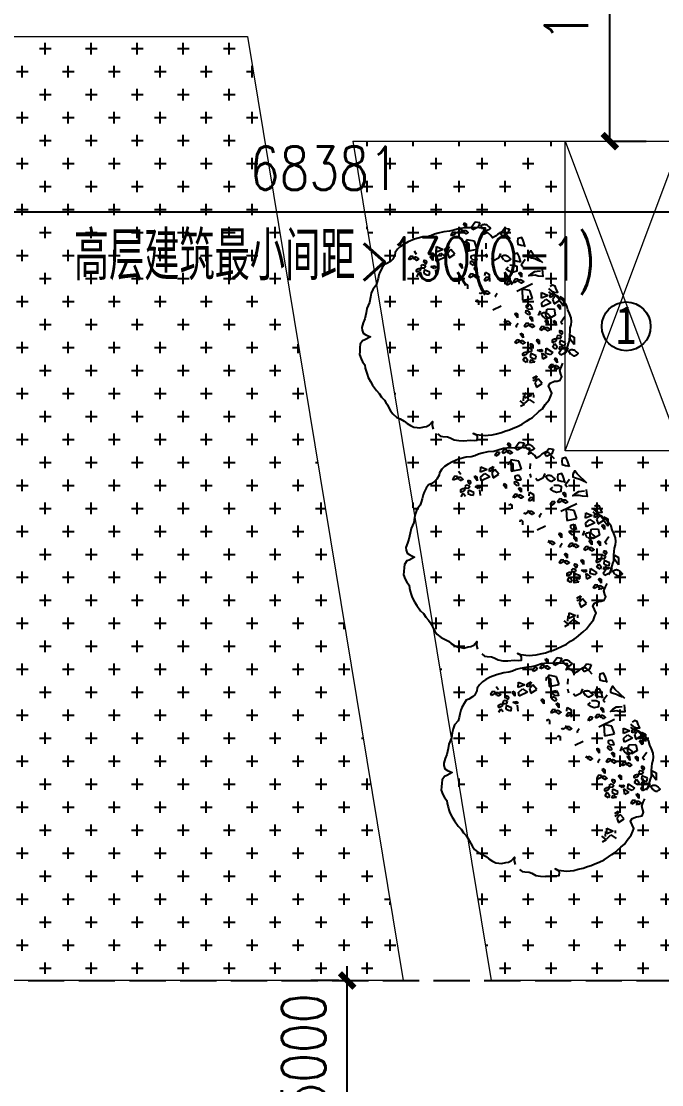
# Model space of a CAD drawing. Header units: metres. Extents: x 71066629 to 71645179, y 84793221 to 85208804.
# Drawn here: x 71270182 to 71292291, y 85100261 to 85136983 of the extents above; entities that cross this region are included whole.
import ezdxf

# ---------------------------------------------------------------- set-up
doc = ezdxf.new("R2010")
doc.units = ezdxf.units.M
doc.header["$LTSCALE"] = 1000
doc.linetypes.add('DASH', pattern=[0.35, 0.25, -0.1])
for name, color, linetype in [('A_SITEP_PLANT', 85, 'Continuous'), ('DIM_SYMB', 3, 'Continuous'), ('G-ANNO-DIMS', 3, 'Continuous'), ('G-ANNO-TEXT', 7, 'Continuous'), ('G-FRIE-FLWL', 6, 'Continuous'), ('G-PLTG', 105, 'Continuous'), ('PUB_DIM', 3, 'Continuous')]:
    doc.layers.add(name, color=color, linetype=linetype)
doc.layers.add('G-PARG', color=35, linetype='Continuous', lineweight=13)
doc.layers.add('G-ROAD-园区', color=175, linetype='Continuous', lineweight=13)
doc.styles.add('_TCH_DIM', font='SIMPLEX', dxfattribs={"bigfont": 'GBCBIG'})
doc.styles.add('dim_font', font='SIMPLEX.shx', dxfattribs={"width": 0.8})
doc.styles.add('黑体', font='simhei.ttf', dxfattribs={"width": 0.8})
doc.dimstyles.new('DIMN500', dxfattribs={"dimscale": 5, "dimtxt": 300, "dimasz": 100, "dimexe": 250, "dimexo": 300, "dimgap": 150, "dimtad": 1, "dimdec": 0, "dimzin": 0, "dimdsep": 46, "dimtxsty": 'dim_font', "dimblk": 'ARCHTICK', "dimcen": 0.09, "dimclrt": 7, "dimazin": 2, "dimtfac": 1, "dimtdec": 0, "dimtix": 1, "dimtmove": 2, "dimatfit": 3, "dimldrblk": 'ARCHTICK', "dimtolj": 1, "dimtzin": 0, "dimarcsym": 0})
pattern_1 = [(0, (0, 0), (793.75, 793.75), [396.875, -1190.625]), (90, (198.4, -198.4), (-793.75, 793.75), [396.875, -1190.625])]

# ---------------------------------------------------------------- blocks, each defined once
blk = doc.blocks.new('A$C1F6C256B')
at = {"layer": 'A_SITEP_PLANT'}
for p, q in [((2402, 4975), (2408, 5018)), ((2402, 4975), (2408, 5018)), ((2455, 4904), (2402, 4975)), ((2455, 4904), (2402, 4975)), ((2408, 5018), (2454, 4991)), ((2408, 5018), (2454, 4991)), ((2454, 4991), (2455, 4904)), ((2454, 4991), (2455, 4904)), ((2570, 4907), (2664, 5037)), ((2570, 4907), (2664, 5037)), ((2611, 4853), (2570, 4907)), ((2611, 4853), (2570, 4907)), ((2730, 4915), (2611, 4853)), ((2730, 4915), (2611, 4853)), ((2664, 5037), (2774, 5022)), ((2664, 5037), (2774, 5022)), ((2774, 5022), (2730, 4915)), ((2774, 5022), (2730, 4915)), ((2102, 4744), (2151, 4812)), ((2102, 4744), (2151, 4812)), ((2123, 4716), (2102, 4744)), ((2123, 4716), (2102, 4744)), ((2186, 4748), (2123, 4716)), ((2186, 4748), (2123, 4716)), ((2151, 4812), (2209, 4804)), ((2151, 4812), (2209, 4804)), ((2209, 4804), (2186, 4748)), ((2209, 4804), (2186, 4748)), ((2269, 4803), (2318, 4872)), ((2269, 4803), (2318, 4872)), ((2290, 4775), (2269, 4803)), ((2290, 4775), (2269, 4803)), ((2353, 4807), (2290, 4775)), ((2353, 4807), (2290, 4775)), ((2318, 4872), (2376, 4864)), ((2318, 4872), (2376, 4864)), ((2376, 4864), (2353, 4807)), ((2376, 4864), (2353, 4807)), ((3249, 4761), (3343, 4891)), ((3249, 4761), (3343, 4891)), ((3290, 4708), (3249, 4761)), ((3290, 4708), (3249, 4761)), ((3409, 4769), (3290, 4708)), ((3409, 4769), (3290, 4708)), ((3343, 4891), (3453, 4877)), ((3343, 4891), (3453, 4877)), ((3453, 4877), (3409, 4769)), ((3453, 4877), (3409, 4769)), ((1773, 4344), (1776, 4470)), ((1773, 4344), (1776, 4470)), ((1925, 4407), (1773, 4344)), ((1925, 4407), (1773, 4344)), ((1776, 4470), (1925, 4407)), ((1776, 4470), (1925, 4407)), ((1977, 4422), (2068, 4476)), ((1977, 4422), (2068, 4476)), ((1977, 4359), (1977, 4422)), ((1977, 4359), (1977, 4422)), ((2068, 4476), (2025, 4377)), ((2068, 4476), (2025, 4377)), ((2416, 4512), (2428, 4593)), ((2416, 4512), (2428, 4593)), ((2428, 4593), (2515, 4543)), ((2428, 4593), (2515, 4543)), ((2468, 4629), (2480, 4368)), ((2650, 4595), (2468, 4629)), ((2468, 4629), (2480, 4368)), ((2650, 4595), (2468, 4629)), ((2480, 4368), (2711, 4413)), ((2480, 4368), (2711, 4413)), ((2515, 4543), (2518, 4376)), ((2515, 4543), (2518, 4376)), ((2711, 4413), (2650, 4595)), ((2711, 4413), (2650, 4595)), ((2914, 4420), (2918, 4546)), ((2914, 4420), (2918, 4546)), ((1132, 4191), (1181, 4259)), ((1132, 4191), (1181, 4259)), ((1153, 4163), (1132, 4191)), ((1153, 4163), (1132, 4191)), ((1216, 4195), (1153, 4163)), ((1216, 4195), (1153, 4163)), ((1181, 4259), (1239, 4252)), ((1181, 4259), (1239, 4252)), ((1239, 4252), (1216, 4195)), ((1239, 4252), (1216, 4195)), ((1318, 4292), (1265, 4363)), ((1318, 4292), (1265, 4363)), ((1638, 4219), (1644, 4261)), ((1638, 4219), (1644, 4261)), ((1691, 4147), (1638, 4219)), ((1691, 4147), (1638, 4219)), ((1644, 4261), (1690, 4235)), ((1644, 4261), (1690, 4235)), ((1690, 4235), (1691, 4147)), ((1690, 4235), (1691, 4147)), ((1774, 4231), (1870, 4316)), ((1774, 4231), (1870, 4316)), ((1796, 4144), (1774, 4231)), ((1796, 4144), (1774, 4231)), ((1987, 4237), (1796, 4144)), ((1987, 4237), (1796, 4144)), ((1870, 4316), (1987, 4237)), ((1870, 4316), (1987, 4237)), ((2025, 4377), (1977, 4359)), ((2025, 4377), (1977, 4359)), ((2104, 4406), (2028, 4320)), ((2104, 4406), (2028, 4320)), ((2028, 4320), (2064, 4215)), ((2028, 4320), (2064, 4215)), ((2064, 4215), (2196, 4300)), ((2064, 4215), (2196, 4300)), ((2196, 4300), (2104, 4406)), ((2196, 4300), (2104, 4406)), ((2570, 4260), (2649, 4280)), ((2570, 4260), (2649, 4280)), ((2571, 4201), (2570, 4260)), ((2571, 4201), (2570, 4260)), ((2611, 4163), (2571, 4201)), ((2611, 4163), (2571, 4201)), ((2699, 4157), (2611, 4163)), ((2699, 4157), (2611, 4163)), ((2649, 4280), (2684, 4230)), ((2649, 4280), (2684, 4230)), ((2684, 4230), (2699, 4157)), ((2684, 4230), (2699, 4157)), ((2938, 4220), (2915, 4306)), ((2938, 4220), (2915, 4306)), ((3084, 4144), (3043, 4198)), ((3084, 4144), (3043, 4198)), ((3204, 4206), (3084, 4144)), ((3204, 4206), (3084, 4144)), ((3248, 4313), (3204, 4206)), ((3248, 4313), (3204, 4206)), ((3722, 4052), (3816, 4182)), ((3722, 4052), (3816, 4182)), ((1444, 4048), (1412, 4015)), ((1444, 4048), (1412, 4015)), ((1412, 4015), (1438, 3980)), ((1412, 4015), (1438, 3980)), ((1438, 3980), (1509, 3982)), ((1438, 3980), (1509, 3982)), ((1527, 4031), (1444, 4048)), ((1527, 4031), (1444, 4048)), ((1494, 3932), (1482, 3857)), ((1494, 3932), (1482, 3857)), ((1618, 3879), (1494, 3932)), ((1618, 3879), (1494, 3932)), ((1509, 3982), (1527, 4031)), ((1509, 3982), (1527, 4031)), ((1647, 4013), (1736, 4024)), ((1647, 4013), (1736, 4024)), ((1724, 3970), (1647, 4013)), ((1724, 3970), (1647, 4013)), ((1769, 3997), (1724, 3970)), ((1769, 3997), (1724, 3970)), ((1736, 4024), (1769, 3997)), ((1736, 4024), (1769, 3997)), ((1773, 3806), (1756, 3939)), ((1773, 3806), (1756, 3939)), ((2309, 4041), (2315, 4083)), ((2309, 4041), (2315, 4083)), ((2362, 3969), (2309, 4041)), ((2362, 3969), (2309, 4041)), ((2315, 4083), (2361, 4057)), ((2315, 4083), (2361, 4057)), ((2361, 4057), (2362, 3969)), ((2361, 4057), (2362, 3969)), ((2555, 4082), (2563, 4140)), ((2555, 4082), (2563, 4140)), ((2624, 4033), (2555, 4082)), ((2624, 4033), (2555, 4082)), ((2563, 4140), (2619, 4117)), ((2563, 4140), (2619, 4117)), ((2619, 4117), (2651, 4054)), ((2619, 4117), (2651, 4054)), ((2651, 4054), (2624, 4033)), ((2651, 4054), (2624, 4033)), ((2651, 3953), (2658, 3995)), ((2651, 3953), (2658, 3995)), ((2705, 3882), (2651, 3953)), ((2705, 3882), (2651, 3953)), ((2658, 3995), (2704, 3969)), ((2658, 3995), (2704, 3969)), ((2704, 3969), (2705, 3882)), ((2704, 3969), (2705, 3882)), ((3763, 3999), (3722, 4052)), ((3763, 3999), (3722, 4052)), ((1324, 3778), (1370, 3859)), ((1324, 3778), (1370, 3859)), ((1370, 3859), (1423, 3793)), ((1370, 3859), (1423, 3793)), ((1423, 3793), (1423, 3793)), ((1423, 3793), (1423, 3793)), ((1482, 3857), (1550, 3822)), ((1482, 3857), (1550, 3822)), ((1550, 3822), (1607, 3813)), ((1550, 3822), (1607, 3813)), ((1607, 3813), (1618, 3879)), ((1607, 3813), (1618, 3879)), ((2519, 3781), (2568, 3849)), ((2519, 3781), (2568, 3849)), ((2540, 3753), (2519, 3781)), ((2540, 3753), (2519, 3781)), ((2603, 3785), (2540, 3753)), ((2603, 3785), (2540, 3753)), ((2568, 3849), (2626, 3842)), ((2568, 3849), (2626, 3842)), ((2626, 3842), (2603, 3785)), ((2626, 3842), (2603, 3785)), ((2875, 3705), (2924, 3773)), ((2875, 3705), (2924, 3773)), ((2896, 3677), (2875, 3705)), ((2896, 3677), (2875, 3705)), ((2889, 3803), (2901, 3883)), ((2889, 3803), (2901, 3883)), ((2959, 3709), (2896, 3677)), ((2959, 3709), (2896, 3677)), ((2901, 3883), (2989, 3834)), ((2901, 3883), (2989, 3834)), ((2924, 3773), (2982, 3765)), ((2924, 3773), (2982, 3765)), ((2982, 3765), (2959, 3709)), ((2982, 3765), (2959, 3709)), ((2989, 3834), (2991, 3667)), ((2989, 3834), (2991, 3667)), ((3377, 3609), (3426, 3677)), ((3377, 3609), (3426, 3677)), ((3426, 3677), (3484, 3669)), ((3426, 3677), (3484, 3669)), ((3544, 3668), (3593, 3737)), ((3544, 3668), (3593, 3737)), ((3628, 3672), (3565, 3640)), ((3628, 3672), (3565, 3640)), ((3593, 3737), (3651, 3729)), ((3593, 3737), (3651, 3729)), ((3651, 3729), (3628, 3672)), ((3651, 3729), (3628, 3672)), ((3677, 3840), (3683, 3883)), ((3677, 3840), (3683, 3883)), ((3730, 3769), (3677, 3840)), ((3730, 3769), (3677, 3840)), ((3683, 3883), (3729, 3857)), ((3683, 3883), (3729, 3857)), ((3729, 3857), (3730, 3769)), ((3729, 3857), (3730, 3769)), ((2438, 3574), (2444, 3616)), ((2438, 3574), (2444, 3616)), ((2444, 3616), (2490, 3590)), ((2444, 3616), (2490, 3590)), ((2490, 3590), (2491, 3502)), ((2490, 3590), (2491, 3502)), ((2874, 3469), (2851, 3413)), ((2874, 3469), (2851, 3413)), ((3398, 3581), (3377, 3609)), ((3398, 3581), (3377, 3609)), ((3461, 3613), (3398, 3581)), ((3461, 3613), (3398, 3581)), ((3484, 3669), (3461, 3613)), ((3484, 3669), (3461, 3613)), ((3565, 3640), (3544, 3668)), ((3565, 3640), (3544, 3668)), ((3987, 3614), (3623, 3437)), ((3987, 3614), (3623, 3437)), ((3925, 3460), (3744, 3494)), ((3925, 3460), (3744, 3494)), ((3744, 3494), (3755, 3234)), ((3744, 3494), (3755, 3234)), ((3986, 3278), (3925, 3460)), ((3986, 3278), (3925, 3460)), ((2686, 3202), (2693, 3244)), ((2686, 3202), (2693, 3244)), ((2693, 3244), (2738, 3218)), ((2693, 3244), (2738, 3218)), ((2738, 3218), (2739, 3130)), ((2738, 3218), (2739, 3130)), ((2788, 3381), (2767, 3409)), ((2788, 3381), (2767, 3409)), ((2851, 3413), (2788, 3381)), ((2851, 3413), (2788, 3381)), ((3124, 3332), (3173, 3401)), ((3124, 3332), (3173, 3401)), ((3145, 3304), (3124, 3332)), ((3145, 3304), (3124, 3332)), ((3755, 3234), (3986, 3278)), ((3755, 3234), (3986, 3278)), ((4190, 3285), (4193, 3411)), ((4190, 3285), (4193, 3411)), ((4342, 3348), (4190, 3285)), ((4342, 3348), (4190, 3285)), ((4191, 3171), (4287, 3257)), ((4191, 3171), (4287, 3257)), ((4193, 3411), (4342, 3348)), ((4193, 3411), (4342, 3348)), ((4287, 3257), (4404, 3178)), ((4287, 3257), (4404, 3178)), ((4394, 3363), (4484, 3416)), ((4394, 3363), (4484, 3416)), ((4394, 3300), (4394, 3363)), ((4394, 3300), (4394, 3363)), ((4442, 3318), (4394, 3300)), ((4442, 3318), (4394, 3300)), ((4484, 3416), (4442, 3318)), ((4484, 3416), (4442, 3318)), ((4521, 3347), (4444, 3260)), ((4521, 3347), (4444, 3260)), ((4444, 3260), (4481, 3156)), ((4444, 3260), (4481, 3156)), ((4481, 3156), (4613, 3240)), ((4481, 3156), (4613, 3240)), ((4613, 3240), (4521, 3347)), ((4613, 3240), (4521, 3347)), ((4599, 3239), (4611, 3319)), ((4599, 3239), (4611, 3319)), ((4700, 3102), (4599, 3239)), ((4700, 3102), (4599, 3239)), ((4611, 3319), (4698, 3270)), ((4611, 3319), (4698, 3270)), ((4698, 3270), (4700, 3102)), ((4698, 3270), (4700, 3102)), ((3263, 3102), (3072, 3009)), ((3263, 3102), (3072, 3009)), ((3584, 2906), (3590, 2948)), ((3584, 2906), (3590, 2948)), ((3590, 2948), (3636, 2922)), ((3590, 2948), (3636, 2922)), ((3830, 2947), (3838, 3005)), ((3830, 2947), (3838, 3005)), ((3899, 2898), (3830, 2947)), ((3899, 2898), (3830, 2947)), ((3838, 3005), (3894, 2982)), ((3838, 3005), (3894, 2982)), ((3846, 3125), (3924, 3145)), ((3846, 3125), (3924, 3145)), ((3847, 3066), (3846, 3125)), ((3847, 3066), (3846, 3125)), ((3886, 3028), (3847, 3066)), ((3886, 3028), (3847, 3066)), ((3974, 3022), (3886, 3028)), ((3974, 3022), (3886, 3028)), ((3894, 2982), (3927, 2919)), ((3894, 2982), (3927, 2919)), ((3924, 3145), (3959, 3095)), ((3924, 3145), (3959, 3095)), ((3959, 3095), (3974, 3022)), ((3959, 3095), (3974, 3022)), ((4159, 2992), (4115, 2885)), ((4159, 2992), (4115, 2885)), ((4213, 3085), (4191, 3171)), ((4213, 3085), (4191, 3171)), ((4404, 3178), (4213, 3085)), ((4404, 3178), (4213, 3085)), ((4292, 2924), (4324, 3031)), ((4292, 2924), (4324, 3031)), ((4324, 3031), (4480, 3038)), ((4324, 3031), (4480, 3038)), ((4480, 3038), (4506, 2893)), ((4480, 3038), (4506, 2893)), ((4570, 3096), (4576, 3138)), ((4570, 3096), (4576, 3138)), ((4623, 3024), (4570, 3096)), ((4623, 3024), (4570, 3096)), ((4576, 3138), (4622, 3112)), ((4576, 3138), (4622, 3112)), ((4622, 3112), (4623, 3024)), ((4622, 3112), (4623, 3024)), ((3353, 2776), (3330, 2720)), ((3353, 2776), (3330, 2720)), ((3637, 2834), (3584, 2906)), ((3637, 2834), (3584, 2906)), ((3602, 2639), (3651, 2707)), ((3602, 2639), (3651, 2707)), ((3636, 2922), (3637, 2834)), ((3636, 2922), (3637, 2834)), ((3794, 2646), (3843, 2714)), ((3794, 2646), (3843, 2714)), ((3843, 2714), (3901, 2707)), ((3843, 2714), (3901, 2707)), ((3901, 2707), (3878, 2650)), ((3901, 2707), (3878, 2650)), ((3927, 2919), (3899, 2898)), ((3927, 2919), (3899, 2898)), ((3927, 2818), (3933, 2860)), ((3927, 2818), (3933, 2860)), ((3980, 2747), (3927, 2818)), ((3980, 2747), (3927, 2818)), ((3933, 2860), (3979, 2835)), ((3933, 2860), (3979, 2835)), ((3979, 2835), (3980, 2747)), ((3979, 2835), (3980, 2747)), ((4283, 2742), (4290, 2784)), ((4283, 2742), (4290, 2784)), ((4336, 2670), (4283, 2742)), ((4336, 2670), (4283, 2742)), ((4290, 2784), (4335, 2758)), ((4290, 2784), (4335, 2758)), ((4296, 2852), (4292, 2924)), ((4296, 2852), (4292, 2924)), ((4374, 2819), (4296, 2852)), ((4374, 2819), (4296, 2852)), ((4335, 2758), (4336, 2670)), ((4335, 2758), (4336, 2670)), ((4506, 2893), (4374, 2819)), ((4506, 2893), (4374, 2819)), ((4472, 2723), (4478, 2766)), ((4472, 2723), (4478, 2766)), ((4525, 2652), (4472, 2723)), ((4525, 2652), (4472, 2723)), ((4478, 2766), (4524, 2740)), ((4478, 2766), (4524, 2740)), ((4524, 2740), (4525, 2652)), ((4524, 2740), (4525, 2652)), ((4634, 2731), (4728, 2861)), ((4634, 2731), (4728, 2861)), ((4675, 2678), (4634, 2731)), ((4675, 2678), (4634, 2731)), ((3623, 2611), (3602, 2639)), ((3623, 2611), (3602, 2639)), ((3713, 2439), (3719, 2481)), ((3713, 2439), (3719, 2481)), ((3719, 2481), (3765, 2455)), ((3719, 2481), (3765, 2455)), ((3765, 2455), (3766, 2367)), ((3765, 2455), (3766, 2367)), ((3815, 2618), (3794, 2646)), ((3815, 2618), (3794, 2646)), ((3878, 2650), (3815, 2618)), ((3878, 2650), (3815, 2618)), ((4150, 2570), (4199, 2638)), ((4150, 2570), (4199, 2638)), ((4172, 2542), (4150, 2570)), ((4172, 2542), (4150, 2570)), ((4234, 2574), (4172, 2542)), ((4234, 2574), (4172, 2542)), ((4199, 2638), (4257, 2630)), ((4199, 2638), (4257, 2630)), ((4257, 2630), (4234, 2574)), ((4257, 2630), (4234, 2574)), ((3580, 2267), (3629, 2335)), ((3580, 2267), (3629, 2335)), ((3601, 2239), (3580, 2267)), ((3601, 2239), (3580, 2267)), ((3664, 2271), (3601, 2239)), ((3664, 2271), (3601, 2239)), ((3629, 2335), (3687, 2327)), ((3629, 2335), (3687, 2327)), ((3687, 2327), (3664, 2271)), ((3687, 2327), (3664, 2271)), ((3766, 2367), (3713, 2439)), ((3766, 2367), (3713, 2439)), ((4086, 2295), (4093, 2337)), ((4086, 2295), (4093, 2337)), ((4139, 2223), (4086, 2295)), ((4139, 2223), (4086, 2295)), ((4093, 2337), (4138, 2311)), ((4093, 2337), (4138, 2311)), ((4138, 2311), (4139, 2223)), ((4138, 2311), (4139, 2223)), ((4448, 2157), (4495, 2238)), ((4448, 2157), (4495, 2238)), ((4495, 2238), (4548, 2173)), ((4495, 2238), (4548, 2173)), ((4568, 2427), (4537, 2395)), ((4568, 2427), (4537, 2395)), ((4537, 2395), (4562, 2359)), ((4537, 2395), (4562, 2359)), ((4562, 2359), (4634, 2361)), ((4562, 2359), (4634, 2361)), ((4652, 2411), (4568, 2427)), ((4652, 2411), (4568, 2427)), ((4619, 2311), (4606, 2237)), ((4619, 2311), (4606, 2237)), ((4606, 2237), (4674, 2201)), ((4606, 2237), (4674, 2201)), ((4743, 2258), (4619, 2311)), ((4743, 2258), (4619, 2311)), ((4634, 2361), (4652, 2411)), ((4634, 2361), (4652, 2411)), ((4731, 2192), (4743, 2258)), ((4731, 2192), (4743, 2258)), ((4845, 2351), (4857, 2431)), ((4845, 2351), (4857, 2431)), ((4946, 2214), (4845, 2351)), ((4946, 2214), (4845, 2351)), ((4857, 2431), (4944, 2382)), ((4857, 2431), (4944, 2382)), ((4944, 2382), (4946, 2214)), ((4944, 2382), (4946, 2214)), ((3892, 2123), (3860, 2091)), ((3892, 2123), (3860, 2091)), ((3860, 2091), (3886, 2055)), ((3860, 2091), (3886, 2055)), ((3886, 2055), (3957, 2057)), ((3886, 2055), (3957, 2057)), ((3975, 2107), (3892, 2123)), ((3975, 2107), (3892, 2123)), ((3943, 2008), (3930, 1933)), ((3943, 2008), (3930, 1933)), ((4066, 1955), (3943, 2008)), ((4066, 1955), (3943, 2008)), ((3957, 2057), (3975, 2107)), ((3957, 2057), (3975, 2107)), ((4095, 2089), (4184, 2099)), ((4095, 2089), (4184, 2099)), ((4172, 2046), (4095, 2089)), ((4172, 2046), (4095, 2089)), ((4218, 2073), (4172, 2046)), ((4218, 2073), (4172, 2046)), ((4184, 2099), (4218, 2073)), ((4184, 2099), (4218, 2073)), ((4205, 2015), (4313, 1931)), ((4221, 1881), (4205, 2015)), ((4205, 2015), (4313, 1931)), ((4221, 1881), (4205, 2015)), ((4293, 2013), (4301, 2131)), ((4293, 2013), (4301, 2131)), ((4395, 1979), (4293, 2013)), ((4395, 1979), (4293, 2013)), ((4301, 2131), (4448, 2031)), ((4301, 2131), (4448, 2031)), ((4448, 2031), (4395, 1979)), ((4448, 2031), (4395, 1979)), ((4523, 2110), (4448, 2157)), ((4523, 2110), (4448, 2157)), ((4548, 2173), (4523, 2110)), ((4548, 2173), (4523, 2110)), ((4548, 2173), (4548, 2173)), ((4548, 2173), (4548, 2173)), ((4592, 2022), (4685, 2152)), ((4592, 2022), (4685, 2152)), ((4633, 1969), (4592, 2022)), ((4633, 1969), (4592, 2022)), ((4601, 2101), (4632, 2175)), ((4601, 2101), (4632, 2175)), ((4713, 2116), (4601, 2101)), ((4713, 2116), (4601, 2101)), ((4632, 2175), (4713, 2116)), ((4632, 2175), (4713, 2116)), ((4752, 2030), (4633, 1969)), ((4752, 2030), (4633, 1969)), ((4674, 2201), (4731, 2192)), ((4674, 2201), (4731, 2192)), ((4685, 2152), (4796, 2138)), ((4685, 2152), (4796, 2138)), ((4796, 2138), (4752, 2030)), ((4796, 2138), (4752, 2030)), ((3772, 1854), (3818, 1935)), ((3772, 1854), (3818, 1935)), ((3847, 1806), (3772, 1854)), ((3847, 1806), (3772, 1854)), ((3818, 1935), (3871, 1869)), ((3818, 1935), (3871, 1869)), ((3871, 1869), (3847, 1806)), ((3871, 1869), (3847, 1806)), ((3871, 1869), (3871, 1869)), ((3871, 1869), (3871, 1869)), ((3925, 1797), (3955, 1872)), ((3925, 1797), (3955, 1872)), ((4036, 1813), (3925, 1797)), ((4036, 1813), (3925, 1797)), ((3930, 1933), (3998, 1897)), ((3930, 1933), (3998, 1897)), ((3955, 1872), (4036, 1813)), ((3955, 1872), (4036, 1813)), ((3998, 1897), (4055, 1889)), ((3998, 1897), (4055, 1889)), ((4055, 1889), (4066, 1955)), ((4055, 1889), (4066, 1955)), ((4313, 1931), (4221, 1881)), ((4313, 1931), (4221, 1881)), ((4362, 1693), (4411, 1761)), ((4362, 1693), (4411, 1761)), ((4411, 1761), (4470, 1753)), ((4411, 1761), (4470, 1753)), ((4470, 1753), (4447, 1697)), ((4470, 1753), (4447, 1697)), ((4495, 1865), (4502, 1907)), ((4495, 1865), (4502, 1907)), ((4549, 1793), (4495, 1865)), ((4549, 1793), (4495, 1865)), ((4502, 1907), (4547, 1881)), ((4502, 1907), (4547, 1881)), ((4547, 1881), (4549, 1793)), ((4547, 1881), (4549, 1793)), ((3991, 1443), (4081, 1497)), ((3991, 1443), (4081, 1497)), ((4081, 1497), (4039, 1398)), ((4081, 1497), (4039, 1398)), ((4384, 1665), (4362, 1693)), ((4384, 1665), (4362, 1693)), ((4447, 1697), (4384, 1665)), ((4447, 1697), (4384, 1665)), ((4500, 1639), (4506, 1681)), ((4500, 1639), (4506, 1681)), ((4506, 1681), (4552, 1656)), ((4506, 1681), (4552, 1656)), ((4039, 1398), (3991, 1380)), ((4039, 1398), (3991, 1380)), ((4118, 1427), (4041, 1341)), ((4118, 1427), (4041, 1341)), ((4041, 1341), (4078, 1236)), ((4041, 1341), (4078, 1236)), ((4078, 1236), (4210, 1320)), ((4078, 1236), (4210, 1320)), ((4210, 1320), (4118, 1427)), ((4210, 1320), (4118, 1427)), ((3777, 918), (3785, 1036)), ((3777, 918), (3785, 1036)), ((3807, 980), (3811, 1106)), ((3807, 980), (3811, 1106)), ((3959, 1043), (3807, 980)), ((3959, 1043), (3807, 980)), ((3811, 1106), (3959, 1043)), ((3811, 1106), (3959, 1043)), ((4012, 995), (4011, 1058)), ((4012, 995), (4011, 1058)), ((3689, 921), (3797, 837)), ((3689, 921), (3797, 837)), ((3797, 837), (3705, 787)), ((3797, 837), (3705, 787)), ((3808, 866), (3904, 952)), ((3808, 866), (3904, 952)), ((3904, 952), (4022, 873)), ((3904, 952), (4022, 873))]:
    blk.add_line(p, q, dxfattribs=at)
for points in [[(3474, 4653), (3408, 4720), (3343, 4787), (3282, 4810), (3184, 4757), (3130, 4707), (3060, 4671), (3025, 4726), (2945, 4792), (2875, 4756), (2912, 4833), (2906, 4891), (2757, 4906), (2639, 4909), (2552, 4900), (2448, 4905), (2303, 4890), (2174, 4848), (2074, 4823), (1943, 4810), (1813, 4783), (1727, 4760), (1642, 4722), (1556, 4699), (1440, 4687), (1268, 4641), (1126, 4583), (1029, 4529), (946, 4476), (878, 4411), (827, 4332), (819, 4273), (769, 4180), (715, 4130), (632, 4078), (575, 4057), (524, 3979), (474, 3885), (451, 3824), (430, 3734), (408, 3658), (386, 3582), (308, 3486), (273, 3395), (252, 3304), (234, 3185), (175, 3046), (155, 2942), (125, 2806), (90, 2714), (56, 2608), (62, 2550), (84, 2478), (146, 2440), (254, 2392), (129, 2321), (72, 2301), (21, 2222), (13, 2148), (7, 2059), (0, 1984), (39, 1885), (75, 1815), (126, 1747), (134, 1674), (155, 1602), (177, 1531), (199, 1460), (253, 1362), (305, 1279), (391, 1155), (456, 1088), (509, 1005), (574, 938), (609, 882), (644, 827), (680, 757), (717, 687), (768, 618), (864, 539), (941, 503), (1034, 453), (1098, 401), (1177, 350), (1254, 313), (1328, 306), (1388, 297), (1489, 322), (1547, 328), (1617, 364), (1683, 444), (1677, 355), (1700, 269)], [(2844, 4874), (2799, 4946), (2797, 4949), (2795, 4952), (2802, 4958), (2817, 4966), (2836, 4977), (2851, 4982), (2869, 4983), (2882, 4986), (2899, 4982), (2904, 4981), (2914, 4976), (2940, 4961), (2968, 4934), (3008, 4900), (3011, 4893), (3013, 4890), (3006, 4883), (2992, 4869), (2972, 4859), (2957, 4848), (2943, 4841), (2930, 4836), (2917, 4836), (2898, 4845), (2873, 4863), (2869, 4867), (2866, 4872), (2865, 4874), (2863, 4878)], [(2844, 4874), (2799, 4946), (2797, 4949), (2795, 4952), (2802, 4958), (2817, 4966), (2836, 4977), (2851, 4982), (2869, 4983), (2882, 4986), (2899, 4982), (2904, 4981), (2914, 4976), (2940, 4961), (2968, 4934), (3008, 4900), (3011, 4893), (3013, 4890), (3006, 4883), (2992, 4869), (2972, 4859), (2957, 4848), (2943, 4841), (2930, 4836), (2917, 4836), (2898, 4845), (2873, 4863), (2869, 4867), (2866, 4872), (2865, 4874), (2863, 4878)], [(2412, 4786), (2389, 4824), (2388, 4825), (2387, 4827), (2390, 4830), (2398, 4834), (2408, 4840), (2416, 4843), (2426, 4843), (2432, 4844), (2442, 4843), (2444, 4842), (2449, 4840), (2463, 4832), (2478, 4817), (2499, 4799), (2500, 4796), (2501, 4795), (2497, 4790), (2490, 4783), (2480, 4778), (2472, 4772), (2465, 4769), (2458, 4766), (2451, 4766), (2441, 4771), (2428, 4780), (2426, 4782), (2424, 4785), (2424, 4786), (2422, 4788)], [(2412, 4786), (2389, 4824), (2388, 4825), (2387, 4827), (2390, 4830), (2398, 4834), (2408, 4840), (2416, 4843), (2426, 4843), (2432, 4844), (2442, 4843), (2444, 4842), (2449, 4840), (2463, 4832), (2478, 4817), (2499, 4799), (2500, 4796), (2501, 4795), (2497, 4790), (2490, 4783), (2480, 4778), (2472, 4772), (2465, 4769), (2458, 4766), (2451, 4766), (2441, 4771), (2428, 4780), (2426, 4782), (2424, 4785), (2424, 4786), (2422, 4788)], [(3816, 4466), (3772, 4609), (3736, 4679), (3650, 4656), (3641, 4596), (3648, 4523), (3724, 4501), (3784, 4492)], [(3816, 4466), (3772, 4609), (3736, 4679), (3650, 4656), (3641, 4596), (3648, 4523), (3724, 4501), (3784, 4492)], [(1276, 4174), (1252, 4212), (1251, 4213), (1250, 4215), (1254, 4218), (1261, 4222), (1272, 4228), (1279, 4231), (1289, 4231), (1295, 4233), (1305, 4230), (1307, 4230), (1312, 4227), (1326, 4220), (1341, 4205), (1362, 4187), (1364, 4184), (1364, 4183), (1361, 4179), (1353, 4172), (1343, 4166), (1335, 4160), (1328, 4156), (1321, 4154), (1314, 4154), (1304, 4159), (1291, 4168), (1289, 4170), (1287, 4173), (1287, 4174), (1286, 4176)], [(1276, 4174), (1252, 4212), (1251, 4213), (1250, 4215), (1254, 4218), (1261, 4222), (1272, 4228), (1279, 4231), (1289, 4231), (1295, 4233), (1305, 4230), (1307, 4230), (1312, 4227), (1326, 4220), (1341, 4205), (1362, 4187), (1364, 4184), (1364, 4183), (1361, 4179), (1353, 4172), (1343, 4166), (1335, 4160), (1328, 4156), (1321, 4154), (1314, 4154), (1304, 4159), (1291, 4168), (1289, 4170), (1287, 4173), (1287, 4174), (1286, 4176)], [(3317, 4165), (3272, 4237), (3270, 4240), (3268, 4243), (3275, 4248), (3290, 4257), (3310, 4268), (3324, 4273), (3343, 4274), (3355, 4277), (3372, 4273), (3377, 4272), (3387, 4267), (3413, 4252), (3441, 4225), (3481, 4190), (3485, 4184), (3486, 4181), (3479, 4174), (3465, 4160), (3445, 4150), (3430, 4139), (3416, 4132), (3404, 4127), (3390, 4127), (3371, 4136), (3346, 4154), (3342, 4157), (3339, 4163), (3338, 4165), (3336, 4169)], [(3317, 4165), (3272, 4237), (3270, 4240), (3268, 4243), (3275, 4248), (3290, 4257), (3310, 4268), (3324, 4273), (3343, 4274), (3355, 4277), (3372, 4273), (3377, 4272), (3387, 4267), (3413, 4252), (3441, 4225), (3481, 4190), (3485, 4184), (3486, 4181), (3479, 4174), (3465, 4160), (3445, 4150), (3430, 4139), (3416, 4132), (3404, 4127), (3390, 4127), (3371, 4136), (3346, 4154), (3342, 4157), (3339, 4163), (3338, 4165), (3336, 4169)], [(3719, 4103), (3676, 4246), (3640, 4316), (3554, 4293), (3545, 4233), (3552, 4160), (3628, 4138), (3687, 4129)], [(3719, 4103), (3676, 4246), (3640, 4316), (3554, 4293), (3545, 4233), (3552, 4160), (3628, 4138), (3687, 4129)], [(4221, 4094), (3994, 4307), (3943, 4375), (3892, 4297), (3897, 4238), (3959, 4215), (4034, 4193), (4111, 4157), (4173, 4133)], [(4221, 4094), (3994, 4307), (3943, 4375), (3892, 4297), (3897, 4238), (3959, 4215), (4034, 4193), (4111, 4157), (4173, 4133)], [(1358, 3967), (1402, 3969), (1404, 3969), (1406, 3969), (1407, 3964), (1407, 3956), (1406, 3944), (1405, 3936), (1400, 3927), (1399, 3921), (1392, 3914), (1390, 3912), (1386, 3909), (1372, 3901), (1352, 3895), (1326, 3886), (1323, 3886), (1321, 3886), (1319, 3891), (1317, 3901), (1317, 3913), (1316, 3923), (1317, 3931), (1318, 3938), (1321, 3944), (1331, 3950), (1345, 3957), (1348, 3958), (1351, 3958), (1352, 3958), (1355, 3957)], [(1358, 3967), (1402, 3969), (1404, 3969), (1406, 3969), (1407, 3964), (1407, 3956), (1406, 3944), (1405, 3936), (1400, 3927), (1399, 3921), (1392, 3914), (1390, 3912), (1386, 3909), (1372, 3901), (1352, 3895), (1326, 3886), (1323, 3886), (1321, 3886), (1319, 3891), (1317, 3901), (1317, 3913), (1316, 3923), (1317, 3931), (1318, 3938), (1321, 3944), (1331, 3950), (1345, 3957), (1348, 3958), (1351, 3958), (1352, 3958), (1355, 3957)], [(1490, 4102), (1527, 4081), (1533, 4080), (1536, 4080), (1538, 4081), (1542, 4084), (1544, 4086), (1548, 4094), (1551, 4108), (1552, 4119), (1547, 4129), (1544, 4136), (1539, 4139), (1524, 4140), (1509, 4145), (1490, 4148), (1485, 4150), (1484, 4150), (1480, 4137), (1479, 4123), (1481, 4120), (1488, 4115), (1493, 4107), (1498, 4103)], [(1490, 4102), (1527, 4081), (1533, 4080), (1536, 4080), (1538, 4081), (1542, 4084), (1544, 4086), (1548, 4094), (1551, 4108), (1552, 4119), (1547, 4129), (1544, 4136), (1539, 4139), (1524, 4140), (1509, 4145), (1490, 4148), (1485, 4150), (1484, 4150), (1480, 4137), (1479, 4123), (1481, 4120), (1488, 4115), (1493, 4107), (1498, 4103)], [(3460, 4048), (3563, 4044), (3625, 4020), (3622, 3902), (3521, 3878), (3460, 3901), (3381, 3952), (3435, 4002)], [(3460, 4048), (3563, 4044), (3625, 4020), (3622, 3902), (3521, 3878), (3460, 3901), (3381, 3952), (3435, 4002)], [(4206, 3945), (4213, 3872), (4222, 3785), (4118, 3789), (4043, 3811), (3984, 3806), (3897, 3797), (3951, 3847), (4034, 3899), (4092, 3905), (4165, 3912)], [(4206, 3945), (4213, 3872), (4222, 3785), (4118, 3789), (4043, 3811), (3984, 3806), (3897, 3797), (3951, 3847), (4034, 3899), (4092, 3905), (4165, 3912)], [(2662, 3764), (2639, 3802), (2638, 3803), (2637, 3805), (2640, 3808), (2648, 3812), (2658, 3818), (2666, 3821), (2676, 3821), (2682, 3823), (2691, 3820), (2694, 3820), (2699, 3817), (2713, 3810), (2727, 3795), (2749, 3777), (2750, 3774), (2751, 3772), (2747, 3768), (2740, 3761), (2730, 3756), (2722, 3750), (2714, 3747), (2708, 3744), (2701, 3744), (2691, 3749), (2678, 3758), (2676, 3760), (2674, 3763), (2674, 3764), (2672, 3766)], [(2662, 3764), (2639, 3802), (2638, 3803), (2637, 3805), (2640, 3808), (2648, 3812), (2658, 3818), (2666, 3821), (2676, 3821), (2682, 3823), (2691, 3820), (2694, 3820), (2699, 3817), (2713, 3810), (2727, 3795), (2749, 3777), (2750, 3774), (2751, 3772), (2747, 3768), (2740, 3761), (2730, 3756), (2722, 3750), (2714, 3747), (2708, 3744), (2701, 3744), (2691, 3749), (2678, 3758), (2676, 3760), (2674, 3763), (2674, 3764), (2672, 3766)], [(3687, 3651), (3664, 3689), (3663, 3690), (3662, 3692), (3666, 3695), (3673, 3699), (3684, 3705), (3691, 3708), (3701, 3708), (3707, 3710), (3717, 3708), (3719, 3707), (3724, 3705), (3738, 3697), (3753, 3682), (3774, 3664), (3775, 3661), (3776, 3660), (3773, 3655), (3765, 3648), (3755, 3643), (3747, 3637), (3740, 3634), (3733, 3631), (3726, 3631), (3716, 3636), (3703, 3645), (3701, 3647), (3699, 3650), (3699, 3651), (3697, 3653)], [(3687, 3651), (3664, 3689), (3663, 3690), (3662, 3692), (3666, 3695), (3673, 3699), (3684, 3705), (3691, 3708), (3701, 3708), (3707, 3710), (3717, 3708), (3719, 3707), (3724, 3705), (3738, 3697), (3753, 3682), (3774, 3664), (3775, 3661), (3776, 3660), (3773, 3655), (3765, 3648), (3755, 3643), (3747, 3637), (3740, 3634), (3733, 3631), (3726, 3631), (3716, 3636), (3703, 3645), (3701, 3647), (3699, 3650), (3699, 3651), (3697, 3653)], [(2911, 3391), (2887, 3429), (2886, 3431), (2885, 3433), (2889, 3435), (2897, 3440), (2907, 3445), (2914, 3448), (2924, 3449), (2931, 3450), (2940, 3448), (2942, 3448), (2948, 3445), (2961, 3437), (2976, 3423), (2997, 3405), (2999, 3402), (3000, 3400), (2996, 3396), (2988, 3389), (2978, 3383), (2970, 3378), (2963, 3374), (2956, 3372), (2949, 3372), (2939, 3376), (2926, 3386), (2924, 3388), (2922, 3391), (2922, 3391), (2921, 3394)], [(2911, 3391), (2887, 3429), (2886, 3431), (2885, 3433), (2889, 3435), (2897, 3440), (2907, 3445), (2914, 3448), (2924, 3449), (2931, 3450), (2940, 3448), (2942, 3448), (2948, 3445), (2961, 3437), (2976, 3423), (2997, 3405), (2999, 3402), (3000, 3400), (2996, 3396), (2988, 3389), (2978, 3383), (2970, 3378), (2963, 3374), (2956, 3372), (2949, 3372), (2939, 3376), (2926, 3386), (2924, 3388), (2922, 3391), (2922, 3391), (2921, 3394)], [(4353, 3504), (4417, 3451), (4494, 3415), (4567, 3422), (4530, 3492), (4509, 3563), (4447, 3586), (4392, 3552)], [(4353, 3504), (4417, 3451), (4494, 3415), (4567, 3422), (4530, 3492), (4509, 3563), (4447, 3586), (4392, 3552)], [(4724, 1981), (4760, 2058), (4782, 2133), (4816, 2240), (4839, 2301), (4841, 2434), (4847, 2522), (4854, 2597), (4876, 2672), (4884, 2747), (4875, 2834), (4836, 2933), (4798, 3018), (4775, 3104), (4740, 3159), (4657, 3254), (4577, 3320), (4484, 3369), (4424, 3378), (4360, 3431)], [(4724, 1981), (4760, 2058), (4782, 2133), (4816, 2240), (4839, 2301), (4841, 2434), (4847, 2522), (4854, 2597), (4876, 2672), (4884, 2747), (4875, 2834), (4836, 2933), (4798, 3018), (4775, 3104), (4740, 3159), (4657, 3254), (4577, 3320), (4484, 3369), (4424, 3378), (4360, 3431)], [(4229, 2844), (4184, 2916), (4182, 2919), (4180, 2922), (4187, 2927), (4202, 2936), (4221, 2947), (4236, 2952), (4254, 2953), (4267, 2956), (4284, 2952), (4289, 2951), (4299, 2946), (4325, 2931), (4353, 2904), (4393, 2870), (4396, 2863), (4398, 2860), (4390, 2853), (4377, 2839), (4357, 2829), (4342, 2818), (4328, 2811), (4315, 2806), (4302, 2806), (4283, 2815), (4258, 2833), (4254, 2837), (4251, 2842), (4250, 2844), (4248, 2848)], [(4229, 2844), (4184, 2916), (4182, 2919), (4180, 2922), (4187, 2927), (4202, 2936), (4221, 2947), (4236, 2952), (4254, 2953), (4267, 2956), (4284, 2952), (4289, 2951), (4299, 2946), (4325, 2931), (4353, 2904), (4393, 2870), (4396, 2863), (4398, 2860), (4390, 2853), (4377, 2839), (4357, 2829), (4342, 2818), (4328, 2811), (4315, 2806), (4302, 2806), (4283, 2815), (4258, 2833), (4254, 2837), (4251, 2842), (4250, 2844), (4248, 2848)], [(3389, 2698), (3366, 2736), (3365, 2738), (3364, 2739), (3367, 2742), (3375, 2746), (3385, 2752), (3393, 2755), (3403, 2755), (3409, 2757), (3418, 2755), (3421, 2754), (3426, 2751), (3440, 2744), (3455, 2730), (3476, 2711), (3477, 2708), (3478, 2707), (3474, 2703), (3467, 2696), (3457, 2690), (3449, 2685), (3442, 2681), (3435, 2678), (3428, 2678), (3418, 2683), (3405, 2692), (3403, 2694), (3401, 2697), (3401, 2698), (3399, 2700)], [(3389, 2698), (3366, 2736), (3365, 2738), (3364, 2739), (3367, 2742), (3375, 2746), (3385, 2752), (3393, 2755), (3403, 2755), (3409, 2757), (3418, 2755), (3421, 2754), (3426, 2751), (3440, 2744), (3455, 2730), (3476, 2711), (3477, 2708), (3478, 2707), (3474, 2703), (3467, 2696), (3457, 2690), (3449, 2685), (3442, 2681), (3435, 2678), (3428, 2678), (3418, 2683), (3405, 2692), (3403, 2694), (3401, 2697), (3401, 2698), (3399, 2700)], [(3937, 2629), (3914, 2667), (3913, 2668), (3912, 2670), (3915, 2673), (3923, 2677), (3933, 2683), (3941, 2686), (3951, 2686), (3957, 2688), (3967, 2685), (3969, 2685), (3974, 2682), (3988, 2675), (4003, 2660), (4024, 2642), (4025, 2639), (4026, 2638), (4022, 2633), (4015, 2626), (4005, 2621), (3997, 2615), (3990, 2612), (3983, 2609), (3976, 2609), (3966, 2614), (3953, 2623), (3951, 2625), (3949, 2628), (3949, 2629), (3947, 2631)], [(3937, 2629), (3914, 2667), (3913, 2668), (3912, 2670), (3915, 2673), (3923, 2677), (3933, 2683), (3941, 2686), (3951, 2686), (3957, 2688), (3967, 2685), (3969, 2685), (3974, 2682), (3988, 2675), (4003, 2660), (4024, 2642), (4025, 2639), (4026, 2638), (4022, 2633), (4015, 2626), (4005, 2621), (3997, 2615), (3990, 2612), (3983, 2609), (3976, 2609), (3966, 2614), (3953, 2623), (3951, 2625), (3949, 2628), (3949, 2629), (3947, 2631)], [(4294, 2552), (4270, 2590), (4269, 2592), (4268, 2593), (4272, 2596), (4280, 2601), (4290, 2606), (4297, 2609), (4307, 2610), (4314, 2611), (4323, 2609), (4325, 2608), (4331, 2606), (4344, 2598), (4359, 2584), (4380, 2566), (4382, 2563), (4383, 2561), (4379, 2557), (4372, 2550), (4361, 2544), (4353, 2539), (4346, 2535), (4339, 2532), (4332, 2533), (4322, 2537), (4309, 2547), (4307, 2549), (4306, 2552), (4305, 2552), (4304, 2555)], [(4294, 2552), (4270, 2590), (4269, 2592), (4268, 2593), (4272, 2596), (4280, 2601), (4290, 2606), (4297, 2609), (4307, 2610), (4314, 2611), (4323, 2609), (4325, 2608), (4331, 2606), (4344, 2598), (4359, 2584), (4380, 2566), (4382, 2563), (4383, 2561), (4379, 2557), (4372, 2550), (4361, 2544), (4353, 2539), (4346, 2535), (4339, 2532), (4332, 2533), (4322, 2537), (4309, 2547), (4307, 2549), (4306, 2552), (4305, 2552), (4304, 2555)], [(4615, 2481), (4652, 2460), (4657, 2460), (4661, 2460), (4663, 2460), (4666, 2463), (4668, 2466), (4673, 2473), (4676, 2487), (4676, 2499), (4672, 2509), (4668, 2516), (4663, 2519), (4648, 2520), (4633, 2525), (4614, 2528), (4610, 2530), (4608, 2530), (4605, 2516), (4604, 2502), (4605, 2499), (4613, 2495), (4618, 2486), (4623, 2482)], [(4615, 2481), (4652, 2460), (4657, 2460), (4661, 2460), (4663, 2460), (4666, 2463), (4668, 2466), (4673, 2473), (4676, 2487), (4676, 2499), (4672, 2509), (4668, 2516), (4663, 2519), (4648, 2520), (4633, 2525), (4614, 2528), (4610, 2530), (4608, 2530), (4605, 2516), (4604, 2502), (4605, 2499), (4613, 2495), (4618, 2486), (4623, 2482)], [(3724, 2249), (3700, 2287), (3699, 2289), (3698, 2290), (3702, 2293), (3710, 2298), (3720, 2303), (3727, 2306), (3737, 2307), (3743, 2308), (3753, 2306), (3755, 2305), (3760, 2303), (3774, 2295), (3789, 2281), (3810, 2263), (3812, 2260), (3813, 2258), (3809, 2254), (3801, 2247), (3791, 2242), (3783, 2236), (3776, 2232), (3769, 2230), (3762, 2230), (3752, 2234), (3739, 2244), (3737, 2246), (3735, 2249), (3735, 2249), (3734, 2252)], [(3724, 2249), (3700, 2287), (3699, 2289), (3698, 2290), (3702, 2293), (3710, 2298), (3720, 2303), (3727, 2306), (3737, 2307), (3743, 2308), (3753, 2306), (3755, 2305), (3760, 2303), (3774, 2295), (3789, 2281), (3810, 2263), (3812, 2260), (3813, 2258), (3809, 2254), (3801, 2247), (3791, 2242), (3783, 2236), (3776, 2232), (3769, 2230), (3762, 2230), (3752, 2234), (3739, 2244), (3737, 2246), (3735, 2249), (3735, 2249), (3734, 2252)], [(3939, 2177), (3975, 2156), (3981, 2156), (3984, 2156), (3986, 2157), (3990, 2159), (3992, 2162), (3996, 2169), (3999, 2183), (4000, 2195), (3995, 2205), (3992, 2212), (3987, 2215), (3972, 2216), (3957, 2221), (3938, 2224), (3933, 2226), (3932, 2226), (3929, 2213), (3927, 2198), (3929, 2196), (3936, 2191), (3941, 2183), (3947, 2178)], [(3939, 2177), (3975, 2156), (3981, 2156), (3984, 2156), (3986, 2157), (3990, 2159), (3992, 2162), (3996, 2169), (3999, 2183), (4000, 2195), (3995, 2205), (3992, 2212), (3987, 2215), (3972, 2216), (3957, 2221), (3938, 2224), (3933, 2226), (3932, 2226), (3929, 2213), (3927, 2198), (3929, 2196), (3936, 2191), (3941, 2183), (3947, 2178)], [(4482, 2347), (4527, 2348), (4529, 2348), (4530, 2348), (4531, 2344), (4531, 2335), (4531, 2323), (4530, 2315), (4525, 2307), (4523, 2300), (4517, 2293), (4515, 2291), (4510, 2288), (4497, 2280), (4477, 2275), (4451, 2265), (4447, 2265), (4445, 2265), (4444, 2271), (4441, 2281), (4442, 2292), (4441, 2302), (4441, 2310), (4442, 2317), (4446, 2323), (4455, 2329), (4470, 2336), (4472, 2337), (4476, 2337), (4477, 2337), (4479, 2337)], [(4482, 2347), (4527, 2348), (4529, 2348), (4530, 2348), (4531, 2344), (4531, 2335), (4531, 2323), (4530, 2315), (4525, 2307), (4523, 2300), (4517, 2293), (4515, 2291), (4510, 2288), (4497, 2280), (4477, 2275), (4451, 2265), (4447, 2265), (4445, 2265), (4444, 2271), (4441, 2281), (4442, 2292), (4441, 2302), (4441, 2310), (4442, 2317), (4446, 2323), (4455, 2329), (4470, 2336), (4472, 2337), (4476, 2337), (4477, 2337), (4479, 2337)], [(3806, 2043), (3850, 2045), (3852, 2045), (3854, 2045), (3855, 2040), (3855, 2031), (3854, 2020), (3853, 2011), (3849, 2003), (3847, 1997), (3840, 1989), (3838, 1988), (3834, 1984), (3820, 1977), (3801, 1971), (3774, 1962), (3771, 1962), (3769, 1962), (3767, 1967), (3765, 1977), (3765, 1989), (3764, 1999), (3765, 2007), (3766, 2014), (3769, 2020), (3779, 2026), (3793, 2033), (3796, 2033), (3799, 2033), (3800, 2033), (3803, 2033)], [(3806, 2043), (3850, 2045), (3852, 2045), (3854, 2045), (3855, 2040), (3855, 2031), (3854, 2020), (3853, 2011), (3849, 2003), (3847, 1997), (3840, 1989), (3838, 1988), (3834, 1984), (3820, 1977), (3801, 1971), (3774, 1962), (3771, 1962), (3769, 1962), (3767, 1967), (3765, 1977), (3765, 1989), (3764, 1999), (3765, 2007), (3766, 2014), (3769, 2020), (3779, 2026), (3793, 2033), (3796, 2033), (3799, 2033), (3800, 2033), (3803, 2033)], [(4866, 1990), (4820, 2062), (4819, 2065), (4817, 2068), (4824, 2073), (4839, 2081), (4858, 2092), (4872, 2098), (4891, 2098), (4903, 2102), (4921, 2097), (4926, 2096), (4936, 2092), (4961, 2077), (4990, 2050), (5030, 2015), (5033, 2009), (5035, 2006), (5028, 1999), (5013, 1985), (4994, 1975), (4978, 1964), (4965, 1956), (4952, 1952), (4938, 1952), (4920, 1961), (4895, 1979), (4891, 1982), (4888, 1988), (4887, 1989), (4885, 1994)], [(4866, 1990), (4820, 2062), (4819, 2065), (4817, 2068), (4824, 2073), (4839, 2081), (4858, 2092), (4872, 2098), (4891, 2098), (4903, 2102), (4921, 2097), (4926, 2096), (4936, 2092), (4961, 2077), (4990, 2050), (5030, 2015), (5033, 2009), (5035, 2006), (5028, 1999), (5013, 1985), (4994, 1975), (4978, 1964), (4965, 1956), (4952, 1952), (4938, 1952), (4920, 1961), (4895, 1979), (4891, 1982), (4888, 1988), (4887, 1989), (4885, 1994)], [(4866, 1990), (4820, 2062), (4819, 2065), (4817, 2068), (4824, 2073), (4839, 2081), (4858, 2092), (4872, 2098), (4891, 2098), (4903, 2102), (4921, 2097), (4926, 2096), (4936, 2092), (4961, 2077), (4990, 2050), (5030, 2015), (5033, 2009), (5035, 2006), (5028, 1999), (5013, 1985), (4994, 1975), (4978, 1964), (4965, 1956), (4952, 1952), (4938, 1952), (4920, 1961), (4895, 1979), (4891, 1982), (4888, 1988), (4887, 1989), (4885, 1994)], [(4866, 1990), (4820, 2062), (4819, 2065), (4817, 2068), (4824, 2073), (4839, 2081), (4858, 2092), (4872, 2098), (4891, 2098), (4903, 2102), (4921, 2097), (4926, 2096), (4936, 2092), (4961, 2077), (4990, 2050), (5030, 2015), (5033, 2009), (5035, 2006), (5028, 1999), (5013, 1985), (4994, 1975), (4978, 1964), (4965, 1956), (4952, 1952), (4938, 1952), (4920, 1961), (4895, 1979), (4891, 1982), (4888, 1988), (4887, 1989), (4885, 1994)], [(1799, 161), (1863, 108), (1923, 100), (2026, 95), (2087, 72), (2180, 22), (2285, 3), (2403, 0), (2549, 14), (2638, 9), (2711, 16), (2718, 90), (2683, 145), (2622, 169), (2683, 145), (2758, 138), (2817, 129), (2892, 122), (2964, 129), (3052, 138), (3152, 162), (3268, 188), (3367, 228), (3453, 251), (3537, 289), (3636, 328), (3749, 383), (3845, 452), (3928, 504), (3983, 539), (4132, 671), (4214, 738), (4278, 833), (4370, 945), (4405, 1037), (4429, 1098), (4391, 1182), (4353, 1267), (4391, 1330), (4490, 1369), (4548, 1375), (4620, 1396), (4656, 1474), (4636, 1530), (4613, 1616), (4648, 1708), (4684, 1785)], [(4506, 1675), (4482, 1713), (4482, 1715), (4481, 1716), (4484, 1719), (4492, 1724), (4502, 1729), (4510, 1732), (4520, 1733), (4526, 1734), (4535, 1732), (4538, 1731), (4543, 1729), (4557, 1721), (4571, 1707), (4592, 1689), (4594, 1686), (4595, 1684), (4591, 1680), (4584, 1673), (4574, 1667), (4565, 1662), (4558, 1658), (4552, 1656), (4544, 1656), (4535, 1661), (4522, 1670), (4520, 1672), (4518, 1675), (4517, 1676), (4516, 1678)], [(4506, 1675), (4482, 1713), (4482, 1715), (4481, 1716), (4484, 1719), (4492, 1724), (4502, 1729), (4510, 1732), (4520, 1733), (4526, 1734), (4535, 1732), (4538, 1731), (4543, 1729), (4557, 1721), (4571, 1707), (4592, 1689), (4594, 1686), (4595, 1684), (4591, 1680), (4584, 1673), (4574, 1667), (4565, 1662), (4558, 1658), (4552, 1656), (4544, 1656), (4535, 1661), (4522, 1670), (4520, 1672), (4518, 1675), (4517, 1676), (4516, 1678)]]:
    blk.add_lwpolyline(points, dxfattribs=at)
for points in [[(2570, 4907), (2570, 4907)], [(2570, 4907), (2570, 4907)], [(2102, 4744), (2102, 4744)], [(2102, 4744), (2102, 4744)], [(2269, 4803), (2269, 4803)], [(2269, 4803), (2269, 4803)], [(3249, 4761), (3249, 4761)], [(3249, 4761), (3249, 4761)], [(1132, 4191), (1132, 4191)], [(1132, 4191), (1132, 4191)], [(3043, 4198), (3043, 4198)], [(3043, 4198), (3043, 4198)], [(3722, 4052), (3722, 4052)], [(3722, 4052), (3722, 4052)], [(2519, 3781), (2519, 3781)], [(2519, 3781), (2519, 3781)], [(2875, 3705), (2875, 3705)], [(2875, 3705), (2875, 3705)], [(3377, 3609), (3377, 3609)], [(3377, 3609), (3377, 3609)], [(3544, 3668), (3544, 3668)], [(3544, 3668), (3544, 3668)], [(2767, 3409), (2767, 3409)], [(2767, 3409), (2767, 3409)], [(3124, 3332), (3124, 3332)], [(3124, 3332), (3124, 3332)], [(4634, 2731), (4634, 2731)], [(4634, 2731), (4634, 2731)], [(3602, 2639), (3602, 2639)], [(3602, 2639), (3602, 2639)], [(3794, 2646), (3794, 2646)], [(3794, 2646), (3794, 2646)], [(4150, 2570), (4150, 2570)], [(4150, 2570), (4150, 2570)], [(3580, 2267), (3580, 2267)], [(3580, 2267), (3580, 2267)], [(4592, 2022), (4592, 2022)], [(4592, 2022), (4592, 2022)], [(4362, 1693), (4362, 1693)], [(4362, 1693), (4362, 1693)]]:
    blk.add_lwpolyline(points, close=True, dxfattribs=at)
blk = doc.blocks.new('_ARCHTICK')
at = {"color": 0, "linetype": 'ByBlock', "const_width": 0.4}
blk.add_lwpolyline([(-0.5, -0.5), (0.5, 0.5)], dxfattribs=at)
blk = doc.blocks.new('*D35')
at = {"layer": 'Defpoints', "color": 0, "transparency": 16777216}
for p in [(71288956, 85144846), (71290498, 85144846), (71288956, 85132846)]:
    blk.add_point(p, dxfattribs=at)
at = {"layer": 'PUB_DIM', "color": 0, "lineweight": -2, "transparency": 16777216}
for p, q in [((71290456, 85144846), (71291748, 85144846)), ((71290498, 85132846), (71290498, 85144846)), ((71290456, 85132846), (71291748, 85132846))]:
    blk.add_line(p, q, dxfattribs=at)
at = {"layer": 'PUB_DIM', "color": 0, "lineweight": -2, "transparency": 16777216, "xscale": 500, "yscale": 500, "zscale": 500}
for p, rotation in [((71290498, 85144846), 90), ((71290498, 85132846), 270)]:
    blk.add_blockref('_ARCHTICK', p, dxfattribs=dict(at, rotation=rotation))
at = {"layer": 'PUB_DIM', "color": 7, "transparency": 16777216, "insert": (71288998, 85138846), "char_height": 1500, "attachment_point": 5, "rotation": 90, "style": 'dim_font'}
blk.add_mtext('\\A1;12000', dxfattribs=at)
blk = doc.blocks.new('*D46')
at = {"layer": 'Defpoints', "color": 0, "transparency": 16777216}
for p in [(71281431, 85103859), (71282644, 85103859), (71282644, 85098859)]:
    blk.add_point(p, dxfattribs=at)
at = {"layer": 'PUB_DIM', "color": 0, "lineweight": -2, "transparency": 16777216}
for p, q in [((71281431, 85103859), (71281431, 85104359)), ((71281144, 85103859), (71280181, 85103859)), ((71281431, 85098859), (71281431, 85103859)), ((71281144, 85098859), (71280181, 85098859)), ((71281431, 85098859), (71281431, 85098359))]:
    blk.add_line(p, q, dxfattribs=at)
at = {"layer": 'PUB_DIM', "color": 0, "lineweight": -2, "transparency": 16777216, "xscale": 500, "yscale": 500, "zscale": 500}
for p, rotation in [((71281431, 85103859), 270), ((71281431, 85098859), 90)]:
    blk.add_blockref('_ARCHTICK', p, dxfattribs=dict(at, rotation=rotation))
at = {"layer": 'PUB_DIM', "color": 7, "transparency": 16777216, "insert": (71279931, 85101359), "char_height": 1500, "attachment_point": 5, "rotation": 90, "style": 'dim_font'}
blk.add_mtext('\\A1;5000', dxfattribs=at)
blk = doc.blocks.new('*D76')
at = {"layer": 'Defpoints', "color": 0, "transparency": 16777216}
for p in [(71246451, 85133514), (71314832, 85133514), (71314832, 85130407)]:
    blk.add_point(p, dxfattribs=at)
at = {"layer": 'G-ANNO-DIMS', "color": 0, "lineweight": -2, "transparency": 16777216}
for p, q in [((71246451, 85132014), (71246451, 85129157)), ((71314832, 85132014), (71314832, 85129157)), ((71246451, 85130407), (71314832, 85130407))]:
    blk.add_line(p, q, dxfattribs=at)
at = {"layer": 'G-ANNO-DIMS', "color": 0, "lineweight": -2, "transparency": 16777216, "xscale": 500, "yscale": 500, "zscale": 500, "rotation": 180}
blk.add_blockref('_ARCHTICK', (71246451, 85130407), dxfattribs=at)
at = {"layer": 'G-ANNO-DIMS', "color": 0, "lineweight": -2, "transparency": 16777216, "xscale": 500, "yscale": 500, "zscale": 500}
blk.add_blockref('_ARCHTICK', (71314832, 85130407), dxfattribs=at)
at = {"layer": 'G-ANNO-DIMS', "color": 7, "transparency": 16777216, "insert": (71280641, 85131907), "char_height": 1500, "attachment_point": 5, "style": 'dim_font'}
blk.add_mtext('\\A1;68381', dxfattribs=at)
blk = doc.blocks.new('*D132')
at = {"layer": 'Defpoints', "color": 0, "transparency": 16777216}
for p in [(71320791, 85168310), (71240491, 85131924), (71320791, 85131924)]:
    blk.add_point(p, dxfattribs=at)
at = {"layer": 'G-ANNO-DIMS', "color": 0, "lineweight": -2, "transparency": 16777216}
for p, q in [((71240491, 85133424), (71240491, 85169560)), ((71320791, 85133424), (71320791, 85169560)), ((71240491, 85168310), (71320791, 85168310))]:
    blk.add_line(p, q, dxfattribs=at)
at = {"layer": 'G-ANNO-DIMS', "color": 0, "lineweight": -2, "transparency": 16777216, "xscale": 500, "yscale": 500, "zscale": 500, "rotation": 180}
blk.add_blockref('_ARCHTICK', (71240491, 85168310), dxfattribs=at)
at = {"layer": 'G-ANNO-DIMS', "color": 0, "lineweight": -2, "transparency": 16777216, "xscale": 500, "yscale": 500, "zscale": 500}
blk.add_blockref('_ARCHTICK', (71320791, 85168310), dxfattribs=at)
at = {"layer": 'G-ANNO-DIMS', "color": 7, "transparency": 16777216, "insert": (71280641, 85169810), "char_height": 1500, "attachment_point": 5, "style": 'dim_font'}
blk.add_mtext('\\A1;80.10', dxfattribs=at)

msp = doc.modelspace()

# ---------------------------------------------------------------- hatches: boundary and pattern name
at = {"layer": 'G-PLTG'}
h = msp.add_hatch(dxfattribs=at)
h.set_pattern_fill('CROSS', color=256, scale=500, style=0)
h.set_pattern_definition(pattern_1)
edge = h.paths.add_edge_path()
edge.add_arc((71245053.237, 85114814.412), 11943.616, 293.4753742, 358.2974275)
edge.add_line((71256991.58, 85114459.554), (71256991.58, 85136459.553))
edge.add_line((71256991.58, 85136459.553), (71277989.871, 85136459.554))
edge.add_line((71277989.871, 85136459.554), (71283364.73, 85103859.352))
edge.add_line((71283364.73, 85103859.352), (71249811.035, 85103859.352))
h = msp.add_hatch(dxfattribs=at)
h.set_pattern_fill('CROSS', color=256, scale=500, style=0)
h.set_pattern_definition(pattern_1)
edge = h.paths.add_edge_path()
edge.add_arc((71313927.943, 85114800.374), 11941.227, 181.6355318, 246.3823528)
edge.add_line((71309143.914, 85103859.352), (71286402.125, 85103859.352))
edge.add_line((71286402.125, 85103859.352), (71281623.065, 85132845.845))
edge.add_line((71281623.065, 85132845.845), (71288956.014, 85132845.845))
edge.add_line((71288956.014, 85132845.845), (71288956.014, 85122148.292))
edge.add_line((71288956.014, 85122148.292), (71300956.014, 85122148.292))
edge.add_line((71300956.014, 85122148.292), (71300956.014, 85132845.845))
edge.add_line((71300956.014, 85132845.845), (71301991.58, 85132845.845))
edge.add_line((71301991.58, 85132845.845), (71301991.58, 85120959.553))
edge.add_line((71301991.58, 85120959.553), (71292991.581, 85120959.553))
edge.add_line((71292991.581, 85120959.553), (71292991.581, 85111959.555))
edge.add_line((71292991.581, 85111959.555), (71301991.58, 85111959.554))
edge.add_line((71301991.58, 85111959.554), (71301991.58, 85114459.553))

# ---------------------------------------------------------------- linework, layer by layer
at = {"layer": 'G-ANNO-TEXT'}
msp.add_circle((71291063.539, 85126446.704), 843.024, dxfattribs=at)
at = {"layer": 'G-FRIE-FLWL', "linetype": 'DASH', "ltscale": 5}
msp.add_line((71240666.622, 85103859.352), (71320791.484, 85103859.352), dxfattribs=at)
at = {"layer": 'G-PARG'}
for p, q in [((71288956.014, 85132845.845), (71292956.014, 85122148.292)), ((71288956.014, 85122148.292), (71292956.014, 85132845.845))]:
    msp.add_line(p, q, dxfattribs=at)
msp.add_lwpolyline([(71288956.014, 85132845.845), (71292956.014, 85132845.845), (71292956.014, 85122148.292), (71288956.014, 85122148.292)], close=True, dxfattribs=at)
at = {"layer": 'G-ROAD-园区'}
for p, q in [((71256991.58, 85136459.553), (71277989.871, 85136459.554)), ((71277989.871, 85136459.554), (71283364.73, 85103859.352)), ((71281623.065, 85132845.845), (71301991.58, 85132845.845)), ((71281623.065, 85132845.845), (71286402.125, 85103859.352)), ((71283364.73, 85103859.352), (71248791.581, 85103859.352)), ((71310191.581, 85103859.352), (71286402.125, 85103859.352))]:
    msp.add_line(p, q, dxfattribs=at)

# ---------------------------------------------------------------- block references
at = {"layer": 'A_SITEP_PLANT', "xscale": 1.5, "yscale": 1.5, "zscale": 1.5}
for p in [(71281854.01, 85122496.619), (71283378.427, 85114895.978), (71284680.521, 85107457.155)]:
    msp.add_blockref('A$C1F6C256B', p, dxfattribs=at)

# ---------------------------------------------------------------- texts
at = {"layer": 'DIM_SYMB', "color": 7, "style": '_TCH_DIM'}
msp.add_text('高层建筑最小间距', height=1687.9433, dxfattribs=at).set_placement((71271996.255, 85128037.052))
at = {"layer": 'DIM_SYMB', "color": 7, "style": '_TCH_DIM', "width": 0.705882}
msp.add_text('>13Q(Q=1)', height=1487.5, dxfattribs=at).set_placement((71281826.043, 85128037.052))
at = {"layer": 'G-ANNO-TEXT', "style": '黑体', "width": 0.8}
msp.add_text('1', height=1314.346, dxfattribs=at).set_placement((71290702.656, 85125837.445))

# ---------------------------------------------------------------- dimensions: what is measured, and where the dimension line sits
at = {"layer": 'G-ANNO-DIMS'}
dim = msp.add_aligned_dim(p1=(71240491.485, 85131923.987), p2=(71320791.485, 85131923.987), distance=36385.635, text='80.10', dimstyle='DIMN500', dxfattribs=at)
dim.commit()
dim.dimension.update_dxf_attribs({"geometry": '*D132', "text_midpoint": (71280641.485, 85169809.622)})
dim = msp.add_aligned_dim(p1=(71246450.869, 85133514.027), p2=(71314832.042, 85133514.025), distance=-3107.352, dimstyle='DIMN500', dxfattribs=at)
dim.commit()
dim.dimension.update_dxf_attribs({"geometry": '*D76', "text_midpoint": (71280641.456, 85131906.673)})
at = {"layer": 'PUB_DIM'}
for p1, p2, distance, picture, middle in [((71288956.014, 85132845.845), (71288956.014, 85144845.846), -1541.731, '*D35', (71288997.745, 85138845.845)), ((71282644.442, 85098859.349), (71282644.442, 85103859.352), 1213.044, '*D46', (71279931.398, 85101359.351))]:
    dim = msp.add_aligned_dim(p1=p1, p2=p2, distance=distance, dimstyle='DIMN500', dxfattribs=at)
    dim.commit()
    dim.dimension.update_dxf_attribs({"geometry": picture, "text_midpoint": middle})

doc.saveas('drawing.dxf')
